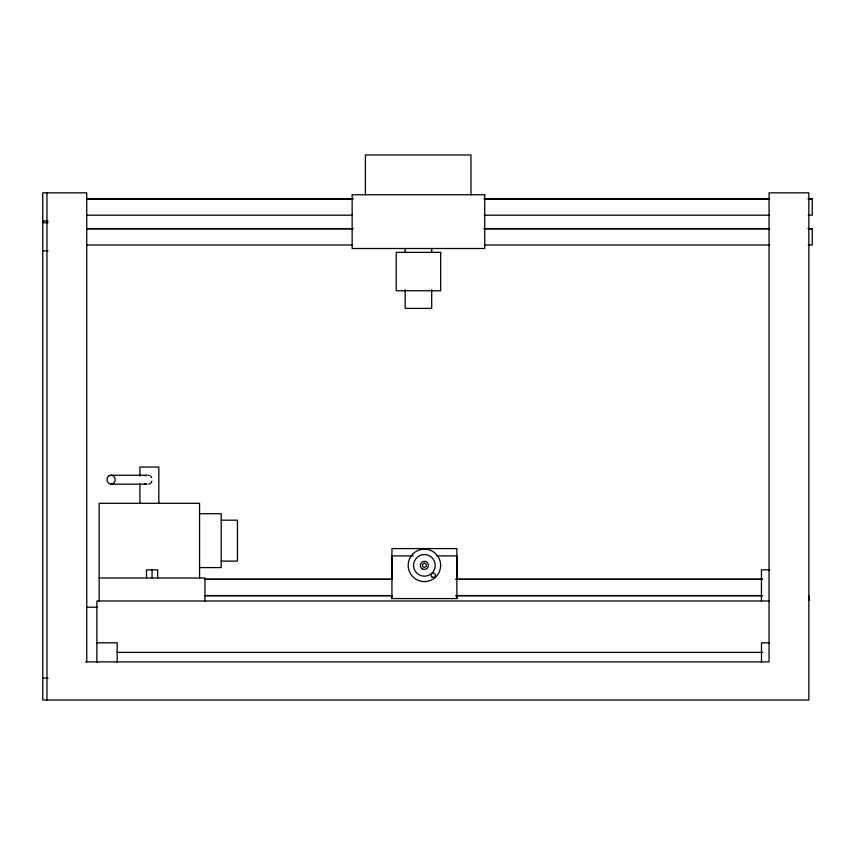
<?xml version="1.0" encoding="UTF-8"?>
<svg xmlns="http://www.w3.org/2000/svg" width="855" height="855" viewBox="0 0 855 855"><rect width="100%" height="100%" fill="white"/><g stroke="black" fill="none" stroke-linecap="round" stroke-linejoin="round"><path stroke-width="1.28" d="M437.001 555.91L456.891 555.91L456.88 598.575L391.943 598.575L391.943 555.9L413.147 555.9M145.051 475.69L146.91 475.241L111.075 475.241M86.537 198.788L353.339 198.788M484.08 198.788L769.564 198.788M808.253 198.788L812.25 198.788L812.25 215.193L808.253 215.193M86.75 198.959L352.142 198.959M484.176 198.959L769.575 198.959M808.253 198.959L812.25 198.959M86.75 215.193L352.142 215.193M484.176 215.193L769.575 215.193M42.75 220.964L48.051 220.964M42.75 222.685L48.051 222.685M86.537 228.616L353.339 228.616M484.08 228.616L769.564 228.616M808.253 228.616L812.25 228.616L812.25 244.99L808.253 244.99M86.75 228.83L352.142 228.83M484.176 228.83L769.575 228.83M808.253 228.83L812.25 228.83M86.75 244.99L352.142 244.99M484.176 244.99L769.575 244.99M42.75 250.793L48.051 250.793M111.075 484.165L146.91 484.165L144.623 483.449M199.568 513.727L221.21 513.727L221.21 567.57L199.568 567.57M221.21 520.182L237.455 520.182L237.455 561.104L221.21 561.104M769.511 569.868L761.442 569.868L761.442 600.99M99.159 577.991L204.976 577.991L204.976 600.99M204.976 579.209L391.793 579.209M455.843 579.209L762.756 579.209M204.976 579.348L391.996 579.348M456.121 579.348L762.029 579.348M204.976 595.582L391.996 595.582M456.121 595.582L762.029 595.582M204.976 595.711L391.793 595.711M455.843 595.711L762.756 595.711M769.062 600.99L96.872 600.99L96.872 662.433M86.537 607.221L97.224 607.221M96.872 642.821L117.167 642.821L117.167 662.433M769.094 642.821L761.484 642.821L761.484 662.433M117.167 652.354L762.884 652.354M85.447 661.877L769.062 661.877L769.062 192.845L808.841 192.845L808.841 700.031L42.75 700.031L42.75 192.845L86.75 192.845L86.75 661.877M42.75 678.111L48.094 678.111M809.097 596.063L809.108 600.37M470.977 194.748L470.977 154.969L365.395 154.969L365.395 194.748M456.88 578.846L456.88 548.589L391.943 548.589L391.943 578.846M456.88 595.946L456.88 598.575M431.7 248.506L431.7 252.492M431.7 289.685L431.7 308.399L405.174 308.399L405.174 289.685M405.174 248.506L405.174 252.492M391.943 595.946L391.943 598.575M199.568 577.991L199.568 503.306L99.159 503.306L99.159 600.99M158.827 503.306L158.827 467.044L139.889 467.044L139.889 476.107M157.651 577.991L157.651 569.868L146.483 569.868L146.483 577.991M152.062 569.868L152.062 577.991M139.889 483.877L139.889 503.306M46.961 192.845L46.961 700.031M148.193 475.22A4.489 4.147 -90 0 1 149.251 475.444M150.224 475.957A4.489 4.147 -90 0 1 151.656 477.699M151.88 481.119A4.489 4.147 -90 0 1 148.77 484.101M412.933 553.88L410.347 557.257A16.234 16.234 0 0 0 424.411 581.603A16.234 16.234 0 0 0 438.476 557.257L435.89 553.88A16.234 16.234 0 0 0 412.933 553.89M109.226 475.69L108.329 476.342A4.489 4.147 -90 0 0 110.829 484.176L111.909 484.101A4.489 4.147 -90 0 0 111.332 475.22L109.226 475.69M420.115 555.429L417.689 556.883A10.826 10.826 0 0 0 416.545 572.807A10.826 10.826 0 0 0 432.512 572.551A10.826 10.826 0 0 0 430.867 556.68L428.398 555.301A10.826 10.826 0 0 0 420.115 555.429M424.411 563.199L422.541 564.279L422.541 566.448L424.411 567.528L426.282 566.448L426.282 564.279L424.411 563.199M484.732 194.748L352.142 194.748L352.142 248.506L484.732 248.506L484.732 194.748M440.656 252.353L396.218 252.353L396.218 290.764L440.656 290.764L440.656 252.353M422.381 568.885A4.061 4.061 0 0 0 428.473 565.369A4.061 4.061 0 0 0 422.381 561.853A4.061 4.061 0 0 0 422.381 568.885M432.021 577.05A2.17 2.17 0 0 0 435.441 575.511A2.17 2.17 0 0 0 432.395 573.32A2.17 2.17 0 0 0 432.021 577.05"/></g></svg>
